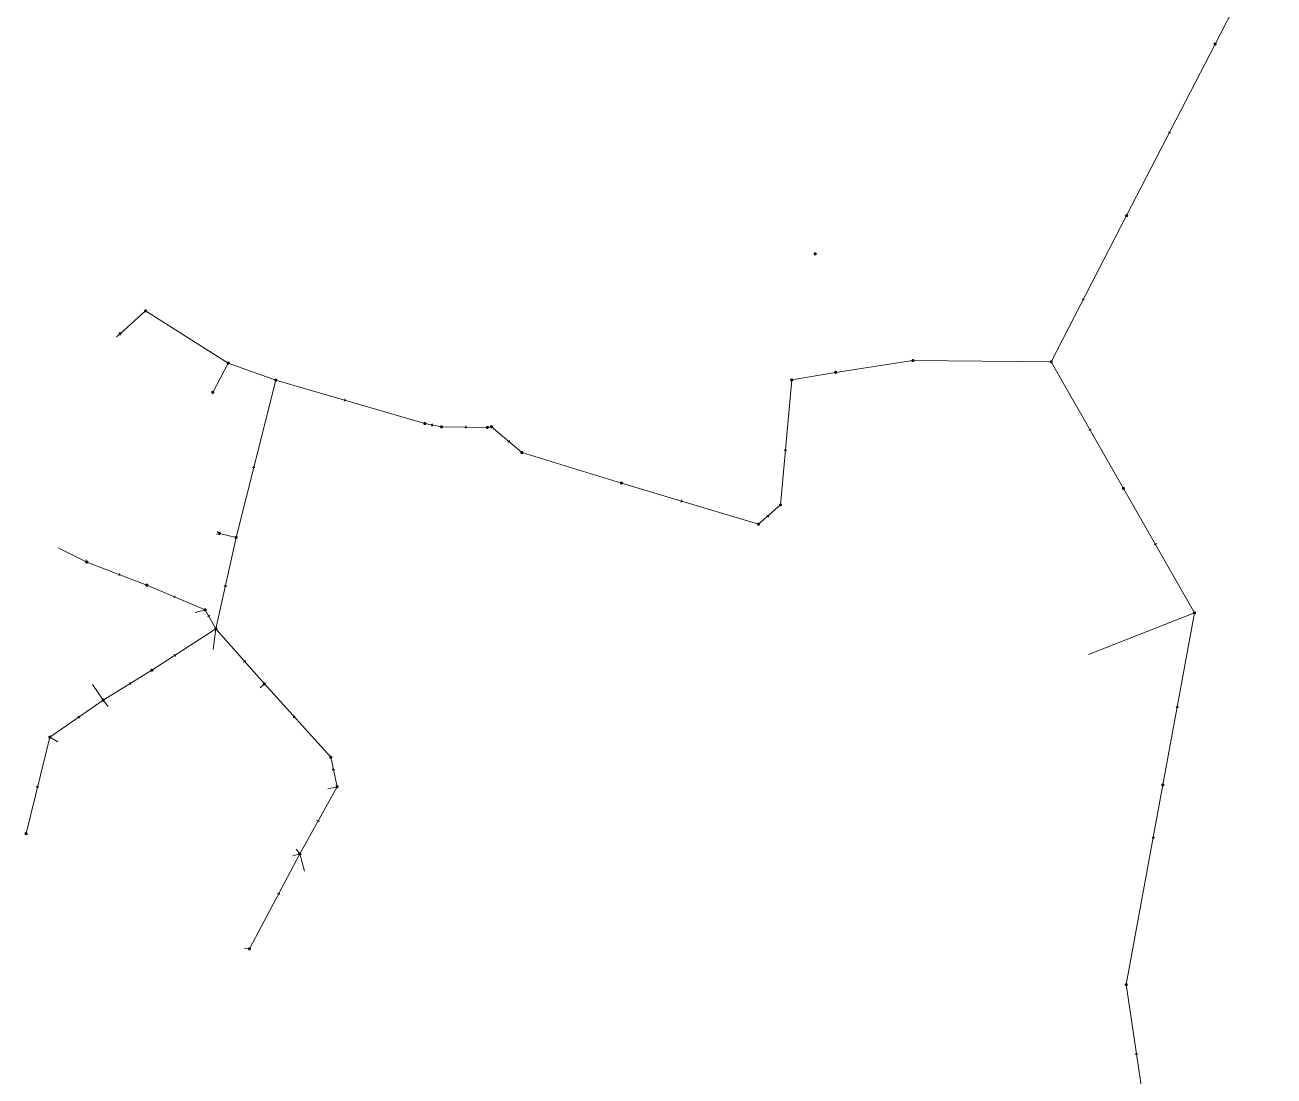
# Model space of a CAD drawing. Header units: metres. Extents: x 25504150 to 25508618, y 6694193 to 6702753.
# Drawn here: x 25506124 to 25506685, y 6700161 to 6700633 of the extents above; entities that cross this region are included whole.
import ezdxf

# ---------------------------------------------------------------- set-up
doc = ezdxf.new("R2010")
doc.units = ezdxf.units.M
for name, pattern in [('Sewer_node', [0]), ('Viemariputket', [0]), ('Viemarivarusteet', [0])]:
    doc.linetypes.add(name, pattern=pattern)
for name, color, linetype, lineweight in [('Sewer_node', 7, 'Sewer_node', 0), ('Viemariputket', 7, 'Viemariputket', 0), ('Viemarivarusteet', 7, 'Viemarivarusteet', 0)]:
    doc.layers.add(name, color=color, linetype=linetype, lineweight=lineweight)

msp = doc.modelspace()

# ---------------------------------------------------------------- linework, layer by layer
at = {"layer": 'Sewer_node', "color": 46, "linetype": 'Continuous', "true_color": 0x7f5f00, "flags": 128}
for points in [[(25506659.46, 6700624.93), (25506659.45, 6700625), (25506659.44, 6700625.08), (25506659.41, 6700625.14), (25506659.37, 6700625.21), (25506659.32, 6700625.26), (25506659.27, 6700625.31), (25506659.2, 6700625.35), (25506659.14, 6700625.38), (25506659.06, 6700625.39), (25506658.99, 6700625.4), (25506658.92, 6700625.39), (25506658.84, 6700625.38), (25506658.78, 6700625.35), (25506658.71, 6700625.31), (25506658.66, 6700625.26), (25506658.61, 6700625.21), (25506658.57, 6700625.14), (25506658.54, 6700625.08), (25506658.53, 6700625), (25506658.52, 6700624.93), (25506658.53, 6700624.86), (25506658.54, 6700624.78), (25506658.57, 6700624.72), (25506658.61, 6700624.65), (25506658.66, 6700624.6), (25506658.71, 6700624.55), (25506658.78, 6700624.51), (25506658.84, 6700624.48), (25506658.92, 6700624.47), (25506658.99, 6700624.46), (25506659.06, 6700624.47), (25506659.14, 6700624.48), (25506659.2, 6700624.51), (25506659.27, 6700624.55), (25506659.32, 6700624.6), (25506659.37, 6700624.65), (25506659.41, 6700624.72), (25506659.44, 6700624.78), (25506659.45, 6700624.86)], [(25506619.64, 6700547.8), (25506619.63, 6700547.87), (25506619.62, 6700547.94), (25506619.59, 6700548.01), (25506619.55, 6700548.07), (25506619.51, 6700548.13), (25506619.45, 6700548.17), (25506619.39, 6700548.21), (25506619.32, 6700548.24), (25506619.25, 6700548.25), (25506619.18, 6700548.26), (25506619.11, 6700548.25), (25506619.04, 6700548.24), (25506618.97, 6700548.21), (25506618.91, 6700548.17), (25506618.85, 6700548.13), (25506618.81, 6700548.07), (25506618.77, 6700548.01), (25506618.74, 6700547.94), (25506618.73, 6700547.87), (25506618.72, 6700547.8), (25506618.73, 6700547.73), (25506618.74, 6700547.66), (25506618.77, 6700547.59), (25506618.81, 6700547.53), (25506618.85, 6700547.47), (25506618.91, 6700547.43), (25506618.97, 6700547.39), (25506619.04, 6700547.36), (25506619.11, 6700547.35), (25506619.18, 6700547.34), (25506619.25, 6700547.35), (25506619.32, 6700547.36), (25506619.39, 6700547.39), (25506619.45, 6700547.43), (25506619.51, 6700547.47), (25506619.55, 6700547.53), (25506619.59, 6700547.59), (25506619.62, 6700547.66), (25506619.63, 6700547.73)], [(25506178.72, 6700504.98), (25506178.71, 6700505.05), (25506178.7, 6700505.12), (25506178.67, 6700505.19), (25506178.63, 6700505.25), (25506178.59, 6700505.31), (25506178.53, 6700505.35), (25506178.47, 6700505.39), (25506178.4, 6700505.42), (25506178.33, 6700505.43), (25506178.26, 6700505.44), (25506178.19, 6700505.43), (25506178.12, 6700505.42), (25506178.05, 6700505.39), (25506177.99, 6700505.35), (25506177.93, 6700505.31), (25506177.89, 6700505.25), (25506177.85, 6700505.19), (25506177.82, 6700505.12), (25506177.81, 6700505.05), (25506177.8, 6700504.98), (25506177.81, 6700504.91), (25506177.82, 6700504.84), (25506177.85, 6700504.77), (25506177.89, 6700504.71), (25506177.93, 6700504.65), (25506177.99, 6700504.61), (25506178.05, 6700504.57), (25506178.12, 6700504.54), (25506178.19, 6700504.53), (25506178.26, 6700504.52), (25506178.33, 6700504.53), (25506178.4, 6700504.54), (25506178.47, 6700504.57), (25506178.53, 6700504.61), (25506178.59, 6700504.65), (25506178.63, 6700504.71), (25506178.67, 6700504.77), (25506178.7, 6700504.84), (25506178.71, 6700504.91)], [(25506167.23, 6700494.73), (25506167.22, 6700494.8), (25506167.21, 6700494.87), (25506167.18, 6700494.94), (25506167.14, 6700495), (25506167.1, 6700495.06), (25506167.04, 6700495.1), (25506166.98, 6700495.14), (25506166.91, 6700495.17), (25506166.84, 6700495.18), (25506166.77, 6700495.19), (25506166.7, 6700495.18), (25506166.63, 6700495.17), (25506166.56, 6700495.14), (25506166.5, 6700495.1), (25506166.44, 6700495.06), (25506166.4, 6700495), (25506166.36, 6700494.94), (25506166.33, 6700494.87), (25506166.32, 6700494.8), (25506166.31, 6700494.73), (25506166.32, 6700494.66), (25506166.33, 6700494.59), (25506166.36, 6700494.52), (25506166.4, 6700494.46), (25506166.44, 6700494.4), (25506166.5, 6700494.36), (25506166.56, 6700494.32), (25506166.63, 6700494.29), (25506166.7, 6700494.28), (25506166.77, 6700494.27), (25506166.84, 6700494.28), (25506166.91, 6700494.29), (25506166.98, 6700494.32), (25506167.04, 6700494.36), (25506167.1, 6700494.4), (25506167.14, 6700494.46), (25506167.18, 6700494.52), (25506167.21, 6700494.59), (25506167.22, 6700494.66)], [(25506215.9, 6700481.51), (25506215.89, 6700481.58), (25506215.88, 6700481.65), (25506215.85, 6700481.72), (25506215.81, 6700481.78), (25506215.77, 6700481.84), (25506215.71, 6700481.88), (25506215.65, 6700481.92), (25506215.58, 6700481.95), (25506215.51, 6700481.96), (25506215.44, 6700481.97), (25506215.37, 6700481.96), (25506215.3, 6700481.95), (25506215.23, 6700481.92), (25506215.17, 6700481.88), (25506215.11, 6700481.84), (25506215.07, 6700481.78), (25506215.03, 6700481.72), (25506215, 6700481.65), (25506214.99, 6700481.58), (25506214.98, 6700481.51), (25506214.99, 6700481.44), (25506215, 6700481.37), (25506215.03, 6700481.3), (25506215.07, 6700481.24), (25506215.11, 6700481.18), (25506215.17, 6700481.14), (25506215.23, 6700481.1), (25506215.3, 6700481.07), (25506215.37, 6700481.06), (25506215.44, 6700481.05), (25506215.51, 6700481.06), (25506215.58, 6700481.07), (25506215.65, 6700481.1), (25506215.71, 6700481.14), (25506215.77, 6700481.18), (25506215.81, 6700481.24), (25506215.85, 6700481.3), (25506215.88, 6700481.37), (25506215.89, 6700481.44)], [(25506523.61, 6700482.61), (25506523.6, 6700482.68), (25506523.59, 6700482.75), (25506523.56, 6700482.82), (25506523.52, 6700482.88), (25506523.48, 6700482.94), (25506523.42, 6700482.98), (25506523.36, 6700483.02), (25506523.29, 6700483.05), (25506523.22, 6700483.06), (25506523.15, 6700483.07), (25506523.08, 6700483.06), (25506523.01, 6700483.05), (25506522.94, 6700483.02), (25506522.88, 6700482.98), (25506522.82, 6700482.94), (25506522.78, 6700482.88), (25506522.74, 6700482.82), (25506522.71, 6700482.75), (25506522.7, 6700482.68), (25506522.69, 6700482.61), (25506522.7, 6700482.54), (25506522.71, 6700482.47), (25506522.74, 6700482.4), (25506522.78, 6700482.34), (25506522.82, 6700482.28), (25506522.88, 6700482.24), (25506522.94, 6700482.2), (25506523.01, 6700482.17), (25506523.08, 6700482.16), (25506523.15, 6700482.15), (25506523.22, 6700482.16), (25506523.29, 6700482.17), (25506523.36, 6700482.2), (25506523.42, 6700482.24), (25506523.48, 6700482.28), (25506523.52, 6700482.34), (25506523.56, 6700482.4), (25506523.59, 6700482.47), (25506523.6, 6700482.54)], [(25506208.87, 6700468.35), (25506208.86, 6700468.42), (25506208.85, 6700468.49), (25506208.82, 6700468.56), (25506208.78, 6700468.62), (25506208.74, 6700468.68), (25506208.68, 6700468.72), (25506208.62, 6700468.76), (25506208.55, 6700468.79), (25506208.48, 6700468.8), (25506208.41, 6700468.81), (25506208.34, 6700468.8), (25506208.27, 6700468.79), (25506208.2, 6700468.76), (25506208.14, 6700468.72), (25506208.08, 6700468.68), (25506208.04, 6700468.62), (25506208, 6700468.56), (25506207.97, 6700468.49), (25506207.96, 6700468.42), (25506207.95, 6700468.35), (25506207.96, 6700468.28), (25506207.97, 6700468.21), (25506208, 6700468.14), (25506208.04, 6700468.08), (25506208.08, 6700468.02), (25506208.14, 6700467.98), (25506208.2, 6700467.94), (25506208.27, 6700467.91), (25506208.34, 6700467.9), (25506208.41, 6700467.89), (25506208.48, 6700467.9), (25506208.55, 6700467.91), (25506208.62, 6700467.94), (25506208.68, 6700467.98), (25506208.74, 6700468.02), (25506208.78, 6700468.08), (25506208.82, 6700468.14), (25506208.85, 6700468.21), (25506208.86, 6700468.28)], [(25506618.23, 6700425.19), (25506618.22, 6700425.26), (25506618.21, 6700425.33), (25506618.18, 6700425.4), (25506618.14, 6700425.46), (25506618.1, 6700425.52), (25506618.04, 6700425.56), (25506617.98, 6700425.6), (25506617.91, 6700425.63), (25506617.84, 6700425.64), (25506617.77, 6700425.65), (25506617.7, 6700425.64), (25506617.63, 6700425.63), (25506617.56, 6700425.6), (25506617.5, 6700425.56), (25506617.44, 6700425.52), (25506617.4, 6700425.46), (25506617.36, 6700425.4), (25506617.33, 6700425.33), (25506617.32, 6700425.26), (25506617.31, 6700425.19), (25506617.32, 6700425.12), (25506617.33, 6700425.05), (25506617.36, 6700424.98), (25506617.4, 6700424.92), (25506617.44, 6700424.86), (25506617.5, 6700424.82), (25506617.56, 6700424.78), (25506617.63, 6700424.75), (25506617.7, 6700424.74), (25506617.77, 6700424.73), (25506617.84, 6700424.74), (25506617.91, 6700424.75), (25506617.98, 6700424.78), (25506618.04, 6700424.82), (25506618.1, 6700424.86), (25506618.14, 6700424.92), (25506618.18, 6700424.98), (25506618.21, 6700425.05), (25506618.22, 6700425.12)], [(25506635.97, 6700291.88), (25506635.96, 6700291.95), (25506635.95, 6700292.02), (25506635.92, 6700292.09), (25506635.88, 6700292.15), (25506635.84, 6700292.21), (25506635.78, 6700292.25), (25506635.72, 6700292.29), (25506635.65, 6700292.32), (25506635.58, 6700292.33), (25506635.51, 6700292.34), (25506635.44, 6700292.33), (25506635.37, 6700292.32), (25506635.3, 6700292.29), (25506635.24, 6700292.25), (25506635.18, 6700292.21), (25506635.14, 6700292.15), (25506635.1, 6700292.09), (25506635.07, 6700292.02), (25506635.06, 6700291.95), (25506635.05, 6700291.88), (25506635.06, 6700291.81), (25506635.07, 6700291.74), (25506635.1, 6700291.67), (25506635.14, 6700291.61), (25506635.18, 6700291.55), (25506635.24, 6700291.51), (25506635.3, 6700291.47), (25506635.37, 6700291.44), (25506635.44, 6700291.43), (25506635.51, 6700291.42), (25506635.58, 6700291.43), (25506635.65, 6700291.44), (25506635.72, 6700291.47), (25506635.78, 6700291.51), (25506635.84, 6700291.55), (25506635.88, 6700291.61), (25506635.92, 6700291.67), (25506635.95, 6700291.74), (25506635.96, 6700291.81)], [(25506619.47, 6700202.1), (25506619.46, 6700202.17), (25506619.45, 6700202.24), (25506619.42, 6700202.31), (25506619.38, 6700202.37), (25506619.34, 6700202.43), (25506619.28, 6700202.47), (25506619.22, 6700202.51), (25506619.15, 6700202.54), (25506619.08, 6700202.55), (25506619.01, 6700202.56), (25506618.94, 6700202.55), (25506618.87, 6700202.54), (25506618.8, 6700202.51), (25506618.74, 6700202.47), (25506618.68, 6700202.43), (25506618.64, 6700202.37), (25506618.6, 6700202.31), (25506618.57, 6700202.24), (25506618.56, 6700202.17), (25506618.55, 6700202.1), (25506618.56, 6700202.03), (25506618.57, 6700201.96), (25506618.6, 6700201.89), (25506618.64, 6700201.83), (25506618.68, 6700201.77), (25506618.74, 6700201.73), (25506618.8, 6700201.69), (25506618.87, 6700201.66), (25506618.94, 6700201.65), (25506619.01, 6700201.64), (25506619.08, 6700201.65), (25506619.15, 6700201.66), (25506619.22, 6700201.69), (25506619.28, 6700201.73), (25506619.34, 6700201.77), (25506619.38, 6700201.83), (25506619.42, 6700201.89), (25506619.45, 6700201.96), (25506619.46, 6700202.03)]]:
    msp.add_lwpolyline(points, close=True, dxfattribs=at)
for points in [[(25506638.05, 6700585.53), (25506638.29, 6700584.82), (25506639, 6700585.04)], [(25506599.3, 6700510.45), (25506599.54, 6700509.74), (25506600.25, 6700509.96)], [(25506267.5, 6700464.36), (25506268.15, 6700464.74), (25506267.78, 6700465.38)], [(25506306.71, 6700453.21), (25506307.32, 6700453.65), (25506306.89, 6700454.25)], [(25506322.03, 6700452.18), (25506322.55, 6700452.72), (25506322.03, 6700453.24)], [(25506602.15, 6700451.42), (25506602.88, 6700451.23), (25506603.07, 6700451.95)], [(25506341.07, 6700445.94), (25506341.81, 6700446.01), (25506341.75, 6700446.75)], [(25506466.36, 6700442.14), (25506465.88, 6700442.71), (25506465.31, 6700442.23)], [(25506227.4, 6700434.4), (25506227, 6700435.03), (25506226.37, 6700434.64)], [(25506418.79, 6700418.99), (25506419.44, 6700419.36), (25506419.09, 6700420.01)], [(25506458.19, 6700412.27), (25506458.23, 6700413.02), (25506457.49, 6700413.07)], [(25506631.55, 6700400), (25506632.28, 6700399.82), (25506632.46, 6700400.54)], [(25506166.08, 6700385.97), (25506166.76, 6700386.3), (25506166.45, 6700386.97)], [(25506214.6, 6700381.01), (25506214.18, 6700381.63), (25506213.56, 6700381.23)], [(25506190.95, 6700375.96), (25506191.64, 6700376.26), (25506191.35, 6700376.94)], [(25506206.05, 6700367.7), (25506206.78, 6700367.51), (25506206.97, 6700368.23)], [(25506191.51, 6700349.57), (25506191.65, 6700350.31), (25506190.92, 6700350.45)], [(25506223.25, 6700347.64), (25506222.5, 6700347.67), (25506222.46, 6700346.93)], [(25506171.54, 6700336.98), (25506171.69, 6700337.72), (25506170.97, 6700337.88)], [(25506148.45, 6700321.9), (25506148.56, 6700322.64), (25506147.83, 6700322.76)], [(25506245.46, 6700322.83), (25506244.71, 6700322.85), (25506244.68, 6700322.11)], [(25506641.45, 6700327.18), (25506641.89, 6700326.57), (25506642.5, 6700326.99)], [(25506263.22, 6700298.72), (25506262.58, 6700299.11), (25506262.18, 6700298.49)], [(25506130.15, 6700290.67), (25506129.74, 6700291.31), (25506129.12, 6700290.91)], [(25506256.22, 6700275.35), (25506256, 6700276.06), (25506255.29, 6700275.85)], [(25506630.64, 6700268.36), (25506631.08, 6700267.75), (25506631.69, 6700268.17)], [(25506238.49, 6700242.64), (25506238.25, 6700243.35), (25506237.54, 6700243.12)], [(25506623.11, 6700170.93), (25506623.72, 6700170.49), (25506624.16, 6700171.09)]]:
    msp.add_lwpolyline(points, dxfattribs=at)
for points, elevation in [([(25506479.69, 6700530.63), (25506479.68, 6700530.7), (25506479.67, 6700530.77), (25506479.64, 6700530.84), (25506479.6, 6700530.9), (25506479.56, 6700530.96), (25506479.5, 6700531), (25506479.44, 6700531.04), (25506479.37, 6700531.07), (25506479.3, 6700531.08), (25506479.23, 6700531.09), (25506479.16, 6700531.08), (25506479.09, 6700531.07), (25506479.02, 6700531.04), (25506478.96, 6700531), (25506478.9, 6700530.96), (25506478.86, 6700530.9), (25506478.82, 6700530.84), (25506478.79, 6700530.77), (25506478.78, 6700530.7), (25506478.77, 6700530.63), (25506478.78, 6700530.56), (25506478.79, 6700530.49), (25506478.82, 6700530.42), (25506478.86, 6700530.36), (25506478.9, 6700530.3), (25506478.96, 6700530.26), (25506479.02, 6700530.22), (25506479.09, 6700530.19), (25506479.16, 6700530.18), (25506479.23, 6700530.17), (25506479.3, 6700530.18), (25506479.37, 6700530.19), (25506479.44, 6700530.22), (25506479.5, 6700530.26), (25506479.56, 6700530.3), (25506479.6, 6700530.36), (25506479.64, 6700530.42), (25506479.67, 6700530.49), (25506479.68, 6700530.56)], 37.32), ([(25506585.71, 6700482.05), (25506585.7, 6700482.12), (25506585.69, 6700482.19), (25506585.66, 6700482.26), (25506585.62, 6700482.32), (25506585.58, 6700482.38), (25506585.52, 6700482.42), (25506585.46, 6700482.46), (25506585.39, 6700482.49), (25506585.32, 6700482.5), (25506585.25, 6700482.51), (25506585.18, 6700482.5), (25506585.11, 6700482.49), (25506585.04, 6700482.46), (25506584.98, 6700482.42), (25506584.92, 6700482.38), (25506584.88, 6700482.32), (25506584.84, 6700482.26), (25506584.81, 6700482.19), (25506584.8, 6700482.12), (25506584.79, 6700482.05), (25506584.8, 6700481.98), (25506584.81, 6700481.91), (25506584.84, 6700481.84), (25506584.88, 6700481.78), (25506584.92, 6700481.72), (25506584.98, 6700481.68), (25506585.04, 6700481.64), (25506585.11, 6700481.61), (25506585.18, 6700481.6), (25506585.25, 6700481.59), (25506585.32, 6700481.6), (25506585.39, 6700481.61), (25506585.46, 6700481.64), (25506585.52, 6700481.68), (25506585.58, 6700481.72), (25506585.62, 6700481.78), (25506585.66, 6700481.84), (25506585.69, 6700481.91), (25506585.7, 6700481.98)], 36.81), ([(25506237.26, 6700473.87), (25506237.25, 6700473.94), (25506237.24, 6700474.02), (25506237.21, 6700474.08), (25506237.17, 6700474.15), (25506237.12, 6700474.2), (25506237.07, 6700474.25), (25506237, 6700474.29), (25506236.94, 6700474.32), (25506236.86, 6700474.33), (25506236.79, 6700474.34), (25506236.72, 6700474.33), (25506236.64, 6700474.32), (25506236.58, 6700474.29), (25506236.51, 6700474.25), (25506236.46, 6700474.2), (25506236.41, 6700474.15), (25506236.37, 6700474.08), (25506236.34, 6700474.02), (25506236.33, 6700473.94), (25506236.32, 6700473.87), (25506236.33, 6700473.8), (25506236.34, 6700473.72), (25506236.37, 6700473.66), (25506236.41, 6700473.59), (25506236.46, 6700473.54), (25506236.51, 6700473.49), (25506236.58, 6700473.45), (25506236.64, 6700473.42), (25506236.72, 6700473.41), (25506236.79, 6700473.4), (25506236.86, 6700473.41), (25506236.94, 6700473.42), (25506237, 6700473.45), (25506237.07, 6700473.49), (25506237.12, 6700473.54), (25506237.17, 6700473.59), (25506237.21, 6700473.66), (25506237.24, 6700473.72), (25506237.25, 6700473.8)], 38.44), ([(25506469.14, 6700473.91), (25506469.13, 6700473.98), (25506469.12, 6700474.05), (25506469.09, 6700474.12), (25506469.05, 6700474.18), (25506469.01, 6700474.24), (25506468.95, 6700474.28), (25506468.89, 6700474.32), (25506468.82, 6700474.35), (25506468.75, 6700474.36), (25506468.68, 6700474.37), (25506468.61, 6700474.36), (25506468.54, 6700474.35), (25506468.47, 6700474.32), (25506468.41, 6700474.28), (25506468.35, 6700474.24), (25506468.31, 6700474.18), (25506468.27, 6700474.12), (25506468.24, 6700474.05), (25506468.23, 6700473.98), (25506468.22, 6700473.91), (25506468.23, 6700473.84), (25506468.24, 6700473.77), (25506468.27, 6700473.7), (25506468.31, 6700473.64), (25506468.35, 6700473.58), (25506468.41, 6700473.54), (25506468.47, 6700473.5), (25506468.54, 6700473.47), (25506468.61, 6700473.46), (25506468.68, 6700473.45), (25506468.75, 6700473.46), (25506468.82, 6700473.47), (25506468.89, 6700473.5), (25506468.95, 6700473.54), (25506469.01, 6700473.58), (25506469.05, 6700473.64), (25506469.09, 6700473.7), (25506469.12, 6700473.77), (25506469.13, 6700473.84)], 37.56), ([(25506488.88, 6700477.34), (25506488.87, 6700477.41), (25506488.86, 6700477.49), (25506488.83, 6700477.55), (25506488.79, 6700477.62), (25506488.74, 6700477.67), (25506488.69, 6700477.72), (25506488.62, 6700477.76), (25506488.56, 6700477.79), (25506488.48, 6700477.8), (25506488.41, 6700477.81), (25506488.34, 6700477.8), (25506488.26, 6700477.79), (25506488.2, 6700477.76), (25506488.13, 6700477.72), (25506488.08, 6700477.67), (25506488.03, 6700477.62), (25506487.99, 6700477.55), (25506487.96, 6700477.49), (25506487.95, 6700477.41), (25506487.94, 6700477.34), (25506487.95, 6700477.27), (25506487.96, 6700477.19), (25506487.99, 6700477.13), (25506488.03, 6700477.06), (25506488.08, 6700477.01), (25506488.13, 6700476.96), (25506488.2, 6700476.92), (25506488.26, 6700476.89), (25506488.34, 6700476.88), (25506488.41, 6700476.87), (25506488.48, 6700476.88), (25506488.56, 6700476.89), (25506488.62, 6700476.92), (25506488.69, 6700476.96), (25506488.74, 6700477.01), (25506488.79, 6700477.06), (25506488.83, 6700477.13), (25506488.86, 6700477.19), (25506488.87, 6700477.27)], 37.41), ([(25506304.25, 6700454.36), (25506304.24, 6700454.43), (25506304.23, 6700454.51), (25506304.2, 6700454.57), (25506304.16, 6700454.64), (25506304.11, 6700454.69), (25506304.06, 6700454.74), (25506303.99, 6700454.78), (25506303.93, 6700454.81), (25506303.85, 6700454.82), (25506303.78, 6700454.83), (25506303.71, 6700454.82), (25506303.63, 6700454.81), (25506303.57, 6700454.78), (25506303.5, 6700454.74), (25506303.45, 6700454.69), (25506303.4, 6700454.64), (25506303.36, 6700454.57), (25506303.33, 6700454.51), (25506303.32, 6700454.43), (25506303.31, 6700454.36), (25506303.32, 6700454.29), (25506303.33, 6700454.21), (25506303.36, 6700454.15), (25506303.4, 6700454.08), (25506303.45, 6700454.03), (25506303.5, 6700453.98), (25506303.57, 6700453.94), (25506303.63, 6700453.91), (25506303.71, 6700453.9), (25506303.78, 6700453.89), (25506303.85, 6700453.9), (25506303.93, 6700453.91), (25506303.99, 6700453.94), (25506304.06, 6700453.98), (25506304.11, 6700454.03), (25506304.16, 6700454.08), (25506304.2, 6700454.15), (25506304.23, 6700454.21), (25506304.24, 6700454.29)], 37.8), ([(25506311.73, 6700452.85), (25506311.72, 6700452.92), (25506311.71, 6700452.99), (25506311.68, 6700453.06), (25506311.64, 6700453.12), (25506311.6, 6700453.18), (25506311.54, 6700453.22), (25506311.48, 6700453.26), (25506311.41, 6700453.29), (25506311.34, 6700453.3), (25506311.27, 6700453.31), (25506311.2, 6700453.3), (25506311.13, 6700453.29), (25506311.06, 6700453.26), (25506311, 6700453.22), (25506310.94, 6700453.18), (25506310.9, 6700453.12), (25506310.86, 6700453.06), (25506310.83, 6700452.99), (25506310.82, 6700452.92), (25506310.81, 6700452.85), (25506310.82, 6700452.78), (25506310.83, 6700452.71), (25506310.86, 6700452.64), (25506310.9, 6700452.58), (25506310.94, 6700452.52), (25506311, 6700452.48), (25506311.06, 6700452.44), (25506311.13, 6700452.41), (25506311.2, 6700452.4), (25506311.27, 6700452.39), (25506311.34, 6700452.4), (25506311.41, 6700452.41), (25506311.48, 6700452.44), (25506311.54, 6700452.48), (25506311.6, 6700452.52), (25506311.64, 6700452.58), (25506311.68, 6700452.64), (25506311.71, 6700452.71), (25506311.72, 6700452.78)], 38.23), ([(25506332.37, 6700452.61), (25506332.36, 6700452.68), (25506332.35, 6700452.75), (25506332.32, 6700452.82), (25506332.28, 6700452.88), (25506332.24, 6700452.94), (25506332.18, 6700452.98), (25506332.12, 6700453.02), (25506332.05, 6700453.05), (25506331.98, 6700453.06), (25506331.91, 6700453.07), (25506331.84, 6700453.06), (25506331.77, 6700453.05), (25506331.7, 6700453.02), (25506331.64, 6700452.98), (25506331.58, 6700452.94), (25506331.54, 6700452.88), (25506331.5, 6700452.82), (25506331.47, 6700452.75), (25506331.46, 6700452.68), (25506331.45, 6700452.61), (25506331.46, 6700452.54), (25506331.47, 6700452.47), (25506331.5, 6700452.4), (25506331.54, 6700452.34), (25506331.58, 6700452.28), (25506331.64, 6700452.24), (25506331.7, 6700452.2), (25506331.77, 6700452.17), (25506331.84, 6700452.16), (25506331.91, 6700452.15), (25506331.98, 6700452.16), (25506332.05, 6700452.17), (25506332.12, 6700452.2), (25506332.18, 6700452.24), (25506332.24, 6700452.28), (25506332.28, 6700452.34), (25506332.32, 6700452.4), (25506332.35, 6700452.47), (25506332.36, 6700452.54)], 37.87), ([(25506334.18, 6700452.91), (25506334.17, 6700452.98), (25506334.16, 6700453.06), (25506334.13, 6700453.12), (25506334.09, 6700453.19), (25506334.04, 6700453.24), (25506333.99, 6700453.29), (25506333.92, 6700453.33), (25506333.86, 6700453.36), (25506333.78, 6700453.37), (25506333.71, 6700453.38), (25506333.64, 6700453.37), (25506333.56, 6700453.36), (25506333.5, 6700453.33), (25506333.43, 6700453.29), (25506333.38, 6700453.24), (25506333.33, 6700453.19), (25506333.29, 6700453.12), (25506333.26, 6700453.06), (25506333.25, 6700452.98), (25506333.24, 6700452.91), (25506333.25, 6700452.84), (25506333.26, 6700452.76), (25506333.29, 6700452.7), (25506333.33, 6700452.63), (25506333.38, 6700452.58), (25506333.43, 6700452.53), (25506333.5, 6700452.49), (25506333.56, 6700452.46), (25506333.64, 6700452.45), (25506333.71, 6700452.44), (25506333.78, 6700452.45), (25506333.86, 6700452.46), (25506333.92, 6700452.49), (25506333.99, 6700452.53), (25506334.04, 6700452.58), (25506334.09, 6700452.63), (25506334.13, 6700452.7), (25506334.16, 6700452.76), (25506334.17, 6700452.84)], 37.81), ([(25506347.88, 6700441.24), (25506347.87, 6700441.31), (25506347.86, 6700441.38), (25506347.83, 6700441.45), (25506347.79, 6700441.51), (25506347.75, 6700441.57), (25506347.69, 6700441.61), (25506347.63, 6700441.65), (25506347.56, 6700441.68), (25506347.49, 6700441.69), (25506347.42, 6700441.7), (25506347.35, 6700441.69), (25506347.28, 6700441.68), (25506347.21, 6700441.65), (25506347.15, 6700441.61), (25506347.09, 6700441.57), (25506347.05, 6700441.51), (25506347.01, 6700441.45), (25506346.98, 6700441.38), (25506346.97, 6700441.31), (25506346.96, 6700441.24), (25506346.97, 6700441.17), (25506346.98, 6700441.1), (25506347.01, 6700441.03), (25506347.05, 6700440.97), (25506347.09, 6700440.91), (25506347.15, 6700440.87), (25506347.21, 6700440.83), (25506347.28, 6700440.8), (25506347.35, 6700440.79), (25506347.42, 6700440.78), (25506347.49, 6700440.79), (25506347.56, 6700440.8), (25506347.63, 6700440.83), (25506347.69, 6700440.87), (25506347.75, 6700440.91), (25506347.79, 6700440.97), (25506347.83, 6700441.03), (25506347.86, 6700441.1), (25506347.87, 6700441.17)], 37.44), ([(25506392.57, 6700427.56), (25506392.56, 6700427.63), (25506392.55, 6700427.7), (25506392.52, 6700427.77), (25506392.48, 6700427.83), (25506392.44, 6700427.89), (25506392.38, 6700427.93), (25506392.32, 6700427.97), (25506392.25, 6700428), (25506392.18, 6700428.01), (25506392.11, 6700428.02), (25506392.04, 6700428.01), (25506391.97, 6700428), (25506391.9, 6700427.97), (25506391.84, 6700427.93), (25506391.78, 6700427.89), (25506391.74, 6700427.83), (25506391.7, 6700427.77), (25506391.67, 6700427.7), (25506391.66, 6700427.63), (25506391.65, 6700427.56), (25506391.66, 6700427.49), (25506391.67, 6700427.42), (25506391.7, 6700427.35), (25506391.74, 6700427.29), (25506391.78, 6700427.23), (25506391.84, 6700427.19), (25506391.9, 6700427.15), (25506391.97, 6700427.12), (25506392.04, 6700427.11), (25506392.11, 6700427.1), (25506392.18, 6700427.11), (25506392.25, 6700427.12), (25506392.32, 6700427.15), (25506392.38, 6700427.19), (25506392.44, 6700427.23), (25506392.48, 6700427.29), (25506392.52, 6700427.35), (25506392.55, 6700427.42), (25506392.56, 6700427.49)], 37.22), ([(25506464.09, 6700417.72), (25506464.08, 6700417.79), (25506464.07, 6700417.86), (25506464.04, 6700417.93), (25506464, 6700417.99), (25506463.96, 6700418.05), (25506463.9, 6700418.09), (25506463.84, 6700418.13), (25506463.77, 6700418.16), (25506463.7, 6700418.17), (25506463.63, 6700418.18), (25506463.56, 6700418.17), (25506463.49, 6700418.16), (25506463.42, 6700418.13), (25506463.36, 6700418.09), (25506463.3, 6700418.05), (25506463.26, 6700417.99), (25506463.22, 6700417.93), (25506463.19, 6700417.86), (25506463.18, 6700417.79), (25506463.17, 6700417.72), (25506463.18, 6700417.65), (25506463.19, 6700417.58), (25506463.22, 6700417.51), (25506463.26, 6700417.45), (25506463.3, 6700417.39), (25506463.36, 6700417.35), (25506463.42, 6700417.31), (25506463.49, 6700417.28), (25506463.56, 6700417.27), (25506463.63, 6700417.26), (25506463.7, 6700417.27), (25506463.77, 6700417.28), (25506463.84, 6700417.31), (25506463.9, 6700417.35), (25506463.96, 6700417.39), (25506464, 6700417.45), (25506464.04, 6700417.51), (25506464.07, 6700417.58), (25506464.08, 6700417.65)], 37.99), ([(25506454.16, 6700409.07), (25506454.15, 6700409.14), (25506454.14, 6700409.21), (25506454.11, 6700409.28), (25506454.07, 6700409.34), (25506454.03, 6700409.4), (25506453.97, 6700409.44), (25506453.91, 6700409.48), (25506453.84, 6700409.51), (25506453.77, 6700409.52), (25506453.7, 6700409.53), (25506453.63, 6700409.52), (25506453.56, 6700409.51), (25506453.49, 6700409.48), (25506453.43, 6700409.44), (25506453.37, 6700409.4), (25506453.33, 6700409.34), (25506453.29, 6700409.28), (25506453.26, 6700409.21), (25506453.25, 6700409.14), (25506453.24, 6700409.07), (25506453.25, 6700409), (25506453.26, 6700408.93), (25506453.29, 6700408.86), (25506453.33, 6700408.8), (25506453.37, 6700408.74), (25506453.43, 6700408.7), (25506453.49, 6700408.66), (25506453.56, 6700408.63), (25506453.63, 6700408.62), (25506453.7, 6700408.61), (25506453.77, 6700408.62), (25506453.84, 6700408.63), (25506453.91, 6700408.66), (25506453.97, 6700408.7), (25506454.03, 6700408.74), (25506454.07, 6700408.8), (25506454.11, 6700408.86), (25506454.14, 6700408.93), (25506454.15, 6700409)], 38.09), ([(25506211.87, 6700404.95), (25506211.86, 6700405.02), (25506211.85, 6700405.09), (25506211.82, 6700405.16), (25506211.78, 6700405.22), (25506211.74, 6700405.28), (25506211.68, 6700405.32), (25506211.62, 6700405.36), (25506211.55, 6700405.39), (25506211.48, 6700405.4), (25506211.41, 6700405.41), (25506211.34, 6700405.4), (25506211.27, 6700405.39), (25506211.2, 6700405.36), (25506211.14, 6700405.32), (25506211.08, 6700405.28), (25506211.04, 6700405.22), (25506211, 6700405.16), (25506210.97, 6700405.09), (25506210.96, 6700405.02), (25506210.95, 6700404.95), (25506210.96, 6700404.88), (25506210.97, 6700404.81), (25506211, 6700404.74), (25506211.04, 6700404.68), (25506211.08, 6700404.62), (25506211.14, 6700404.58), (25506211.2, 6700404.54), (25506211.27, 6700404.51), (25506211.34, 6700404.5), (25506211.41, 6700404.49), (25506211.48, 6700404.5), (25506211.55, 6700404.51), (25506211.62, 6700404.54), (25506211.68, 6700404.58), (25506211.74, 6700404.62), (25506211.78, 6700404.68), (25506211.82, 6700404.74), (25506211.85, 6700404.81), (25506211.86, 6700404.88)], 38.86), ([(25506219.41, 6700403.14), (25506219.4, 6700403.21), (25506219.39, 6700403.28), (25506219.36, 6700403.35), (25506219.32, 6700403.41), (25506219.28, 6700403.47), (25506219.22, 6700403.51), (25506219.16, 6700403.55), (25506219.09, 6700403.58), (25506219.02, 6700403.59), (25506218.95, 6700403.6), (25506218.88, 6700403.59), (25506218.81, 6700403.58), (25506218.74, 6700403.55), (25506218.68, 6700403.51), (25506218.62, 6700403.47), (25506218.58, 6700403.41), (25506218.54, 6700403.35), (25506218.51, 6700403.28), (25506218.5, 6700403.21), (25506218.49, 6700403.14), (25506218.5, 6700403.07), (25506218.51, 6700403), (25506218.54, 6700402.93), (25506218.58, 6700402.87), (25506218.62, 6700402.81), (25506218.68, 6700402.77), (25506218.74, 6700402.73), (25506218.81, 6700402.7), (25506218.88, 6700402.69), (25506218.95, 6700402.68), (25506219.02, 6700402.69), (25506219.09, 6700402.7), (25506219.16, 6700402.73), (25506219.22, 6700402.77), (25506219.28, 6700402.81), (25506219.32, 6700402.87), (25506219.36, 6700402.93), (25506219.39, 6700403), (25506219.4, 6700403.07)], 38.92), ([(25506152.24, 6700392.04), (25506152.23, 6700392.11), (25506152.22, 6700392.18), (25506152.19, 6700392.25), (25506152.15, 6700392.31), (25506152.11, 6700392.37), (25506152.05, 6700392.41), (25506151.99, 6700392.45), (25506151.92, 6700392.48), (25506151.85, 6700392.49), (25506151.78, 6700392.5), (25506151.71, 6700392.49), (25506151.64, 6700392.48), (25506151.57, 6700392.45), (25506151.51, 6700392.41), (25506151.45, 6700392.37), (25506151.41, 6700392.31), (25506151.37, 6700392.25), (25506151.34, 6700392.18), (25506151.33, 6700392.11), (25506151.32, 6700392.04), (25506151.33, 6700391.97), (25506151.34, 6700391.9), (25506151.37, 6700391.83), (25506151.41, 6700391.77), (25506151.45, 6700391.71), (25506151.51, 6700391.67), (25506151.57, 6700391.63), (25506151.64, 6700391.6), (25506151.71, 6700391.59), (25506151.78, 6700391.58), (25506151.85, 6700391.59), (25506151.92, 6700391.6), (25506151.99, 6700391.63), (25506152.05, 6700391.67), (25506152.11, 6700391.71), (25506152.15, 6700391.77), (25506152.19, 6700391.83), (25506152.22, 6700391.9), (25506152.23, 6700391.97)], 44.25), ([(25506179.28, 6700381.68), (25506179.27, 6700381.75), (25506179.26, 6700381.82), (25506179.23, 6700381.89), (25506179.19, 6700381.95), (25506179.15, 6700382.01), (25506179.09, 6700382.05), (25506179.03, 6700382.09), (25506178.96, 6700382.12), (25506178.89, 6700382.13), (25506178.82, 6700382.14), (25506178.75, 6700382.13), (25506178.68, 6700382.12), (25506178.61, 6700382.09), (25506178.55, 6700382.05), (25506178.49, 6700382.01), (25506178.45, 6700381.95), (25506178.41, 6700381.89), (25506178.38, 6700381.82), (25506178.37, 6700381.75), (25506178.36, 6700381.68), (25506178.37, 6700381.61), (25506178.38, 6700381.54), (25506178.41, 6700381.47), (25506178.45, 6700381.41), (25506178.49, 6700381.35), (25506178.55, 6700381.31), (25506178.61, 6700381.27), (25506178.68, 6700381.24), (25506178.75, 6700381.23), (25506178.82, 6700381.22), (25506178.89, 6700381.23), (25506178.96, 6700381.24), (25506179.03, 6700381.27), (25506179.09, 6700381.31), (25506179.15, 6700381.35), (25506179.19, 6700381.41), (25506179.23, 6700381.47), (25506179.26, 6700381.54), (25506179.27, 6700381.61)], 40.04), ([(25506205.52, 6700370.59), (25506205.51, 6700370.66), (25506205.5, 6700370.73), (25506205.47, 6700370.8), (25506205.43, 6700370.86), (25506205.39, 6700370.92), (25506205.33, 6700370.96), (25506205.27, 6700371), (25506205.2, 6700371.03), (25506205.13, 6700371.04), (25506205.06, 6700371.05), (25506204.99, 6700371.04), (25506204.92, 6700371.03), (25506204.85, 6700371), (25506204.79, 6700370.96), (25506204.73, 6700370.92), (25506204.69, 6700370.86), (25506204.65, 6700370.8), (25506204.62, 6700370.73), (25506204.61, 6700370.66), (25506204.6, 6700370.59), (25506204.61, 6700370.52), (25506204.62, 6700370.45), (25506204.65, 6700370.38), (25506204.69, 6700370.32), (25506204.73, 6700370.26), (25506204.79, 6700370.22), (25506204.85, 6700370.18), (25506204.92, 6700370.15), (25506204.99, 6700370.14), (25506205.06, 6700370.13), (25506205.13, 6700370.14), (25506205.2, 6700370.15), (25506205.27, 6700370.18), (25506205.33, 6700370.22), (25506205.39, 6700370.26), (25506205.43, 6700370.32), (25506205.47, 6700370.38), (25506205.5, 6700370.45), (25506205.51, 6700370.52)], 39.25), ([(25506650.2, 6700369.28), (25506650.19, 6700369.35), (25506650.18, 6700369.42), (25506650.15, 6700369.49), (25506650.11, 6700369.55), (25506650.07, 6700369.61), (25506650.01, 6700369.65), (25506649.95, 6700369.69), (25506649.88, 6700369.72), (25506649.81, 6700369.73), (25506649.74, 6700369.74), (25506649.67, 6700369.73), (25506649.6, 6700369.72), (25506649.53, 6700369.69), (25506649.47, 6700369.65), (25506649.41, 6700369.61), (25506649.37, 6700369.55), (25506649.33, 6700369.49), (25506649.3, 6700369.42), (25506649.29, 6700369.35), (25506649.28, 6700369.28), (25506649.29, 6700369.21), (25506649.3, 6700369.14), (25506649.33, 6700369.07), (25506649.37, 6700369.01), (25506649.41, 6700368.95), (25506649.47, 6700368.91), (25506649.53, 6700368.87), (25506649.6, 6700368.84), (25506649.67, 6700368.83), (25506649.74, 6700368.82), (25506649.81, 6700368.83), (25506649.88, 6700368.84), (25506649.95, 6700368.87), (25506650.01, 6700368.91), (25506650.07, 6700368.95), (25506650.11, 6700369.01), (25506650.15, 6700369.07), (25506650.18, 6700369.14), (25506650.19, 6700369.21)], 36.82), ([(25506210.3, 6700362.04), (25506210.29, 6700362.11), (25506210.28, 6700362.18), (25506210.25, 6700362.25), (25506210.21, 6700362.31), (25506210.17, 6700362.37), (25506210.11, 6700362.41), (25506210.05, 6700362.45), (25506209.98, 6700362.48), (25506209.91, 6700362.49), (25506209.84, 6700362.5), (25506209.77, 6700362.49), (25506209.7, 6700362.48), (25506209.63, 6700362.45), (25506209.57, 6700362.41), (25506209.51, 6700362.37), (25506209.47, 6700362.31), (25506209.43, 6700362.25), (25506209.4, 6700362.18), (25506209.39, 6700362.11), (25506209.38, 6700362.04), (25506209.39, 6700361.97), (25506209.4, 6700361.9), (25506209.43, 6700361.83), (25506209.47, 6700361.77), (25506209.51, 6700361.71), (25506209.57, 6700361.67), (25506209.63, 6700361.63), (25506209.7, 6700361.6), (25506209.77, 6700361.59), (25506209.84, 6700361.58), (25506209.91, 6700361.59), (25506209.98, 6700361.6), (25506210.05, 6700361.63), (25506210.11, 6700361.67), (25506210.17, 6700361.71), (25506210.21, 6700361.77), (25506210.25, 6700361.83), (25506210.28, 6700361.9), (25506210.29, 6700361.97)], 39.04), ([(25506181.47, 6700343.44), (25506181.46, 6700343.51), (25506181.45, 6700343.58), (25506181.42, 6700343.65), (25506181.38, 6700343.71), (25506181.34, 6700343.77), (25506181.28, 6700343.81), (25506181.22, 6700343.85), (25506181.15, 6700343.88), (25506181.08, 6700343.89), (25506181.01, 6700343.9), (25506180.94, 6700343.89), (25506180.87, 6700343.88), (25506180.8, 6700343.85), (25506180.74, 6700343.81), (25506180.68, 6700343.77), (25506180.64, 6700343.71), (25506180.6, 6700343.65), (25506180.57, 6700343.58), (25506180.56, 6700343.51), (25506180.55, 6700343.44), (25506180.56, 6700343.37), (25506180.57, 6700343.3), (25506180.6, 6700343.23), (25506180.64, 6700343.17), (25506180.68, 6700343.11), (25506180.74, 6700343.07), (25506180.8, 6700343.03), (25506180.87, 6700343), (25506180.94, 6700342.99), (25506181.01, 6700342.98), (25506181.08, 6700342.99), (25506181.15, 6700343), (25506181.22, 6700343.03), (25506181.28, 6700343.07), (25506181.34, 6700343.11), (25506181.38, 6700343.17), (25506181.42, 6700343.23), (25506181.45, 6700343.3), (25506181.46, 6700343.37)], 42.98), ([(25506232.11, 6700337.27), (25506232.1, 6700337.34), (25506232.09, 6700337.41), (25506232.06, 6700337.48), (25506232.02, 6700337.54), (25506231.98, 6700337.6), (25506231.92, 6700337.64), (25506231.86, 6700337.68), (25506231.79, 6700337.71), (25506231.72, 6700337.72), (25506231.65, 6700337.73), (25506231.58, 6700337.72), (25506231.51, 6700337.71), (25506231.44, 6700337.68), (25506231.38, 6700337.64), (25506231.32, 6700337.6), (25506231.28, 6700337.54), (25506231.24, 6700337.48), (25506231.21, 6700337.41), (25506231.2, 6700337.34), (25506231.19, 6700337.27), (25506231.2, 6700337.2), (25506231.21, 6700337.13), (25506231.24, 6700337.06), (25506231.28, 6700337), (25506231.32, 6700336.94), (25506231.38, 6700336.9), (25506231.44, 6700336.86), (25506231.51, 6700336.83), (25506231.58, 6700336.82), (25506231.65, 6700336.81), (25506231.72, 6700336.82), (25506231.79, 6700336.83), (25506231.86, 6700336.86), (25506231.92, 6700336.9), (25506231.98, 6700336.94), (25506232.02, 6700337), (25506232.06, 6700337.06), (25506232.09, 6700337.13), (25506232.1, 6700337.2)], 38.75), ([(25506159.67, 6700330.05), (25506159.66, 6700330.12), (25506159.65, 6700330.19), (25506159.62, 6700330.26), (25506159.58, 6700330.32), (25506159.54, 6700330.38), (25506159.48, 6700330.42), (25506159.42, 6700330.46), (25506159.35, 6700330.49), (25506159.28, 6700330.5), (25506159.21, 6700330.51), (25506159.14, 6700330.5), (25506159.07, 6700330.49), (25506159, 6700330.46), (25506158.94, 6700330.42), (25506158.88, 6700330.38), (25506158.84, 6700330.32), (25506158.8, 6700330.26), (25506158.77, 6700330.19), (25506158.76, 6700330.12), (25506158.75, 6700330.05), (25506158.76, 6700329.98), (25506158.77, 6700329.91), (25506158.8, 6700329.84), (25506158.84, 6700329.78), (25506158.88, 6700329.72), (25506158.94, 6700329.68), (25506159, 6700329.64), (25506159.07, 6700329.61), (25506159.14, 6700329.6), (25506159.21, 6700329.59), (25506159.28, 6700329.6), (25506159.35, 6700329.61), (25506159.42, 6700329.64), (25506159.48, 6700329.68), (25506159.54, 6700329.72), (25506159.58, 6700329.78), (25506159.62, 6700329.84), (25506159.65, 6700329.91), (25506159.66, 6700329.98)], 45.81), ([(25506135.63, 6700313.33), (25506135.62, 6700313.4), (25506135.61, 6700313.47), (25506135.58, 6700313.54), (25506135.54, 6700313.6), (25506135.5, 6700313.66), (25506135.44, 6700313.7), (25506135.38, 6700313.74), (25506135.31, 6700313.77), (25506135.24, 6700313.78), (25506135.17, 6700313.79), (25506135.1, 6700313.78), (25506135.03, 6700313.77), (25506134.96, 6700313.74), (25506134.9, 6700313.7), (25506134.84, 6700313.66), (25506134.8, 6700313.6), (25506134.76, 6700313.54), (25506134.73, 6700313.47), (25506134.72, 6700313.4), (25506134.71, 6700313.33), (25506134.72, 6700313.26), (25506134.73, 6700313.19), (25506134.76, 6700313.12), (25506134.8, 6700313.06), (25506134.84, 6700313), (25506134.9, 6700312.96), (25506134.96, 6700312.92), (25506135.03, 6700312.89), (25506135.1, 6700312.88), (25506135.17, 6700312.87), (25506135.24, 6700312.88), (25506135.31, 6700312.89), (25506135.38, 6700312.92), (25506135.44, 6700312.96), (25506135.5, 6700313), (25506135.54, 6700313.06), (25506135.58, 6700313.12), (25506135.61, 6700313.19), (25506135.62, 6700313.26)], 50.54), ([(25506261.91, 6700304.34), (25506261.9, 6700304.41), (25506261.89, 6700304.48), (25506261.86, 6700304.55), (25506261.82, 6700304.61), (25506261.78, 6700304.67), (25506261.72, 6700304.71), (25506261.66, 6700304.75), (25506261.59, 6700304.78), (25506261.52, 6700304.79), (25506261.45, 6700304.8), (25506261.38, 6700304.79), (25506261.31, 6700304.78), (25506261.24, 6700304.75), (25506261.18, 6700304.71), (25506261.12, 6700304.67), (25506261.08, 6700304.61), (25506261.04, 6700304.55), (25506261.01, 6700304.48), (25506261, 6700304.41), (25506260.99, 6700304.34), (25506261, 6700304.27), (25506261.01, 6700304.2), (25506261.04, 6700304.13), (25506261.08, 6700304.07), (25506261.12, 6700304.01), (25506261.18, 6700303.97), (25506261.24, 6700303.93), (25506261.31, 6700303.9), (25506261.38, 6700303.89), (25506261.45, 6700303.88), (25506261.52, 6700303.89), (25506261.59, 6700303.9), (25506261.66, 6700303.93), (25506261.72, 6700303.97), (25506261.78, 6700304.01), (25506261.82, 6700304.07), (25506261.86, 6700304.13), (25506261.89, 6700304.2), (25506261.9, 6700304.27)], 38.46), ([(25506264.77, 6700291.07), (25506264.76, 6700291.14), (25506264.75, 6700291.21), (25506264.72, 6700291.28), (25506264.68, 6700291.34), (25506264.64, 6700291.4), (25506264.58, 6700291.44), (25506264.52, 6700291.48), (25506264.45, 6700291.51), (25506264.38, 6700291.52), (25506264.31, 6700291.53), (25506264.24, 6700291.52), (25506264.17, 6700291.51), (25506264.1, 6700291.48), (25506264.04, 6700291.44), (25506263.98, 6700291.4), (25506263.94, 6700291.34), (25506263.9, 6700291.28), (25506263.87, 6700291.21), (25506263.86, 6700291.14), (25506263.85, 6700291.07), (25506263.86, 6700291), (25506263.87, 6700290.93), (25506263.9, 6700290.86), (25506263.94, 6700290.8), (25506263.98, 6700290.74), (25506264.04, 6700290.7), (25506264.1, 6700290.66), (25506264.17, 6700290.63), (25506264.24, 6700290.62), (25506264.31, 6700290.61), (25506264.38, 6700290.62), (25506264.45, 6700290.63), (25506264.52, 6700290.66), (25506264.58, 6700290.7), (25506264.64, 6700290.74), (25506264.68, 6700290.8), (25506264.72, 6700290.86), (25506264.75, 6700290.93), (25506264.76, 6700291)], 38.36), ([(25506124.96, 6700270.01), (25506124.95, 6700270.08), (25506124.94, 6700270.15), (25506124.91, 6700270.22), (25506124.87, 6700270.28), (25506124.83, 6700270.34), (25506124.77, 6700270.38), (25506124.71, 6700270.42), (25506124.64, 6700270.45), (25506124.57, 6700270.46), (25506124.5, 6700270.47), (25506124.43, 6700270.46), (25506124.36, 6700270.45), (25506124.29, 6700270.42), (25506124.23, 6700270.38), (25506124.17, 6700270.34), (25506124.13, 6700270.28), (25506124.09, 6700270.22), (25506124.06, 6700270.15), (25506124.05, 6700270.08), (25506124.04, 6700270.01), (25506124.05, 6700269.94), (25506124.06, 6700269.87), (25506124.09, 6700269.8), (25506124.13, 6700269.74), (25506124.17, 6700269.68), (25506124.23, 6700269.64), (25506124.29, 6700269.6), (25506124.36, 6700269.57), (25506124.43, 6700269.56), (25506124.5, 6700269.55), (25506124.57, 6700269.56), (25506124.64, 6700269.57), (25506124.71, 6700269.6), (25506124.77, 6700269.64), (25506124.83, 6700269.68), (25506124.87, 6700269.74), (25506124.91, 6700269.8), (25506124.94, 6700269.87), (25506124.95, 6700269.94)], 52.32), ([(25506247.98, 6700260.87), (25506247.97, 6700260.94), (25506247.96, 6700261.02), (25506247.93, 6700261.08), (25506247.89, 6700261.15), (25506247.84, 6700261.2), (25506247.79, 6700261.25), (25506247.72, 6700261.29), (25506247.66, 6700261.32), (25506247.58, 6700261.33), (25506247.51, 6700261.34), (25506247.44, 6700261.33), (25506247.36, 6700261.32), (25506247.3, 6700261.29), (25506247.23, 6700261.25), (25506247.18, 6700261.2), (25506247.13, 6700261.15), (25506247.09, 6700261.08), (25506247.06, 6700261.02), (25506247.05, 6700260.94), (25506247.04, 6700260.87), (25506247.05, 6700260.8), (25506247.06, 6700260.72), (25506247.09, 6700260.66), (25506247.13, 6700260.59), (25506247.18, 6700260.54), (25506247.23, 6700260.49), (25506247.3, 6700260.45), (25506247.36, 6700260.42), (25506247.44, 6700260.41), (25506247.51, 6700260.4), (25506247.58, 6700260.41), (25506247.66, 6700260.42), (25506247.72, 6700260.45), (25506247.79, 6700260.49), (25506247.84, 6700260.54), (25506247.89, 6700260.59), (25506247.93, 6700260.66), (25506247.96, 6700260.72), (25506247.97, 6700260.8)], 38.79), ([(25506225.44, 6700218.16), (25506225.43, 6700218.23), (25506225.42, 6700218.3), (25506225.39, 6700218.37), (25506225.35, 6700218.43), (25506225.31, 6700218.49), (25506225.25, 6700218.53), (25506225.19, 6700218.57), (25506225.12, 6700218.6), (25506225.05, 6700218.61), (25506224.98, 6700218.62), (25506224.91, 6700218.61), (25506224.84, 6700218.6), (25506224.77, 6700218.57), (25506224.71, 6700218.53), (25506224.65, 6700218.49), (25506224.61, 6700218.43), (25506224.57, 6700218.37), (25506224.54, 6700218.3), (25506224.53, 6700218.23), (25506224.52, 6700218.16), (25506224.53, 6700218.09), (25506224.54, 6700218.02), (25506224.57, 6700217.95), (25506224.61, 6700217.89), (25506224.65, 6700217.83), (25506224.71, 6700217.79), (25506224.77, 6700217.75), (25506224.84, 6700217.72), (25506224.91, 6700217.71), (25506224.98, 6700217.7), (25506225.05, 6700217.71), (25506225.12, 6700217.72), (25506225.19, 6700217.75), (25506225.25, 6700217.79), (25506225.31, 6700217.83), (25506225.35, 6700217.89), (25506225.39, 6700217.95), (25506225.42, 6700218.02), (25506225.43, 6700218.09)], 41.1)]:
    msp.add_lwpolyline(points, close=True, dxfattribs=dict(at, elevation=elevation))
at = {"layer": 'Viemariputket', "color": 1, "linetype": 'Continuous', "lineweight": 15}
for p, q in [((25506658.99, 6700624.93, 34.69), (25506685.45, 6700676.2, 34.75)), ((25506619.18, 6700547.8, 34.57), (25506658.99, 6700624.93, 34.69)), ((25506585.25, 6700482.05, 34.38), (25506619.18, 6700547.8, 34.57)), ((25506178.26, 6700504.98), (25506166.77, 6700494.73)), ((25506215.44, 6700481.51), (25506178.26, 6700504.98)), ((25506166.77, 6700494.73), (25506165.14, 6700493.27)), ((25506215.44, 6700481.51), (25506208.41, 6700468.35)), ((25506236.79, 6700473.87), (25506215.44, 6700481.51)), ((25506523.15, 6700482.61), (25506488.41, 6700477.34)), ((25506523.15, 6700482.61), (25506585.25, 6700482.05)), ((25506617.77, 6700425.19, 34.37), (25506585.25, 6700482.05, 34.38)), ((25506236.79, 6700473.87), (25506218.95, 6700403.14)), ((25506303.78, 6700454.36), (25506236.79, 6700473.87)), ((25506468.68, 6700473.91), (25506463.63, 6700417.72)), ((25506488.41, 6700477.34), (25506468.68, 6700473.91)), ((25506311.27, 6700452.85), (25506303.78, 6700454.36)), ((25506331.91, 6700452.61), (25506311.27, 6700452.85)), ((25506333.71, 6700452.91), (25506331.91, 6700452.61)), ((25506347.42, 6700441.24), (25506333.71, 6700452.91)), ((25506392.11, 6700427.56), (25506347.42, 6700441.24)), ((25506453.7, 6700409.07), (25506392.11, 6700427.56)), ((25506649.74, 6700369.28, 34.2), (25506617.77, 6700425.19, 34.37)), ((25506463.63, 6700417.72), (25506453.7, 6700409.07)), ((25506218.95, 6700403.14), (25506209.84, 6700362.04)), ((25506211.41, 6700404.95, 36.99), (25506210.15, 6700404.62, 37)), ((25506211.41, 6700404.95, 36.99), (25506210.44, 6700405.75, 37)), ((25506218.95, 6700403.14), (25506211.41, 6700404.95)), ((25506151.78, 6700392.04), (25506139.01, 6700398.45)), ((25506151.78, 6700392.04), (25506151.35, 6700393.07)), ((25506178.82, 6700381.68), (25506151.78, 6700392.04)), ((25506205.06, 6700370.59), (25506178.82, 6700381.68)), ((25506205.06, 6700370.59), (25506200.56, 6700369.39)), ((25506209.84, 6700362.04), (25506205.06, 6700370.59)), ((25506602.04, 6700350.44), (25506649.74, 6700369.28, 35.28)), ((25506635.51, 6700291.88, 34.14), (25506649.74, 6700369.28, 34.2)), ((25506209.84, 6700362.04), (25506181.01, 6700343.44)), ((25506209.84, 6700362.04), (25506208.58, 6700352.78)), ((25506209.84, 6700362.04), (25506231.65, 6700337.27)), ((25506181.01, 6700343.44), (25506159.21, 6700330.05)), ((25506159.21, 6700330.05), (25506154.37, 6700336.95)), ((25506231.65, 6700337.27), (25506229.75, 6700335.59)), ((25506231.65, 6700337.27), (25506261.45, 6700304.34)), ((25506159.21, 6700330.05), (25506135.17, 6700313.33)), ((25506159.21, 6700330.05), (25506161.4, 6700327.2)), ((25506135.17, 6700313.33), (25506124.5, 6700270.01)), ((25506135.17, 6700313.33), (25506138.77, 6700311.25)), ((25506261.45, 6700304.34), (25506264.31, 6700291.07)), ((25506264.31, 6700291.07, 37.38), (25506247.51, 6700260.87, 37.43)), ((25506264.31, 6700291.07, 37.59), (25506260.15, 6700290.14)), ((25506619.01, 6700202.1, 34.02), (25506635.51, 6700291.88, 34.14)), ((25506124.5, 6700270.01), (25506125.24, 6700269.53)), ((25506224.98, 6700218.16, 39.17), (25506247.51, 6700260.87, 37.61)), ((25506247.51, 6700260.87, 37.44), (25506244.4, 6700260.03, 37.54)), ((25506247.51, 6700260.87, 37.62), (25506245.95, 6700262.98, 37.66)), ((25506247.51, 6700260.87, 37.46), (25506249.68, 6700253.06, 37.56)), ((25506224.98, 6700218.16), (25506222.6, 6700218.38)), ((25506632.58, 6700111.11, 33.87), (25506619.01, 6700202.1, 34.02))]:
    msp.add_line(p, q, dxfattribs=at)
at = {"layer": 'Viemarivarusteet', "color": 1}
for p in [(25506658.99, 6700624.93), (25506619.18, 6700547.8), (25506479.23, 6700530.63, 37.32), (25506178.26, 6700504.98), (25506166.77, 6700494.73), (25506215.44, 6700481.51), (25506523.15, 6700482.61), (25506585.25, 6700482.05, 36.81), (25506236.79, 6700473.87, 38.44), (25506468.68, 6700473.91, 37.56), (25506488.41, 6700477.34, 37.41), (25506208.41, 6700468.35), (25506303.78, 6700454.36, 37.8), (25506311.27, 6700452.85, 38.23), (25506331.91, 6700452.61, 37.87), (25506333.71, 6700452.91, 37.81), (25506347.42, 6700441.24, 37.44), (25506392.11, 6700427.56, 37.22), (25506617.77, 6700425.19), (25506463.63, 6700417.72, 37.99), (25506453.7, 6700409.07, 38.09), (25506211.41, 6700404.95, 38.86), (25506218.95, 6700403.14, 38.92), (25506151.78, 6700392.04, 44.25), (25506178.82, 6700381.68, 40.04), (25506205.06, 6700370.59, 39.25), (25506649.74, 6700369.28, 36.82), (25506209.84, 6700362.04, 39.04), (25506181.01, 6700343.44, 42.98), (25506231.65, 6700337.27, 38.75), (25506159.21, 6700330.05, 45.81), (25506135.17, 6700313.33, 50.54), (25506261.45, 6700304.34, 38.46), (25506264.31, 6700291.07, 38.36), (25506635.51, 6700291.88), (25506124.5, 6700270.01, 52.32), (25506247.51, 6700260.87, 38.79), (25506224.98, 6700218.16, 41.1), (25506619.01, 6700202.1)]:
    msp.add_point(p, dxfattribs=at)

doc.saveas('drawing.dxf')
